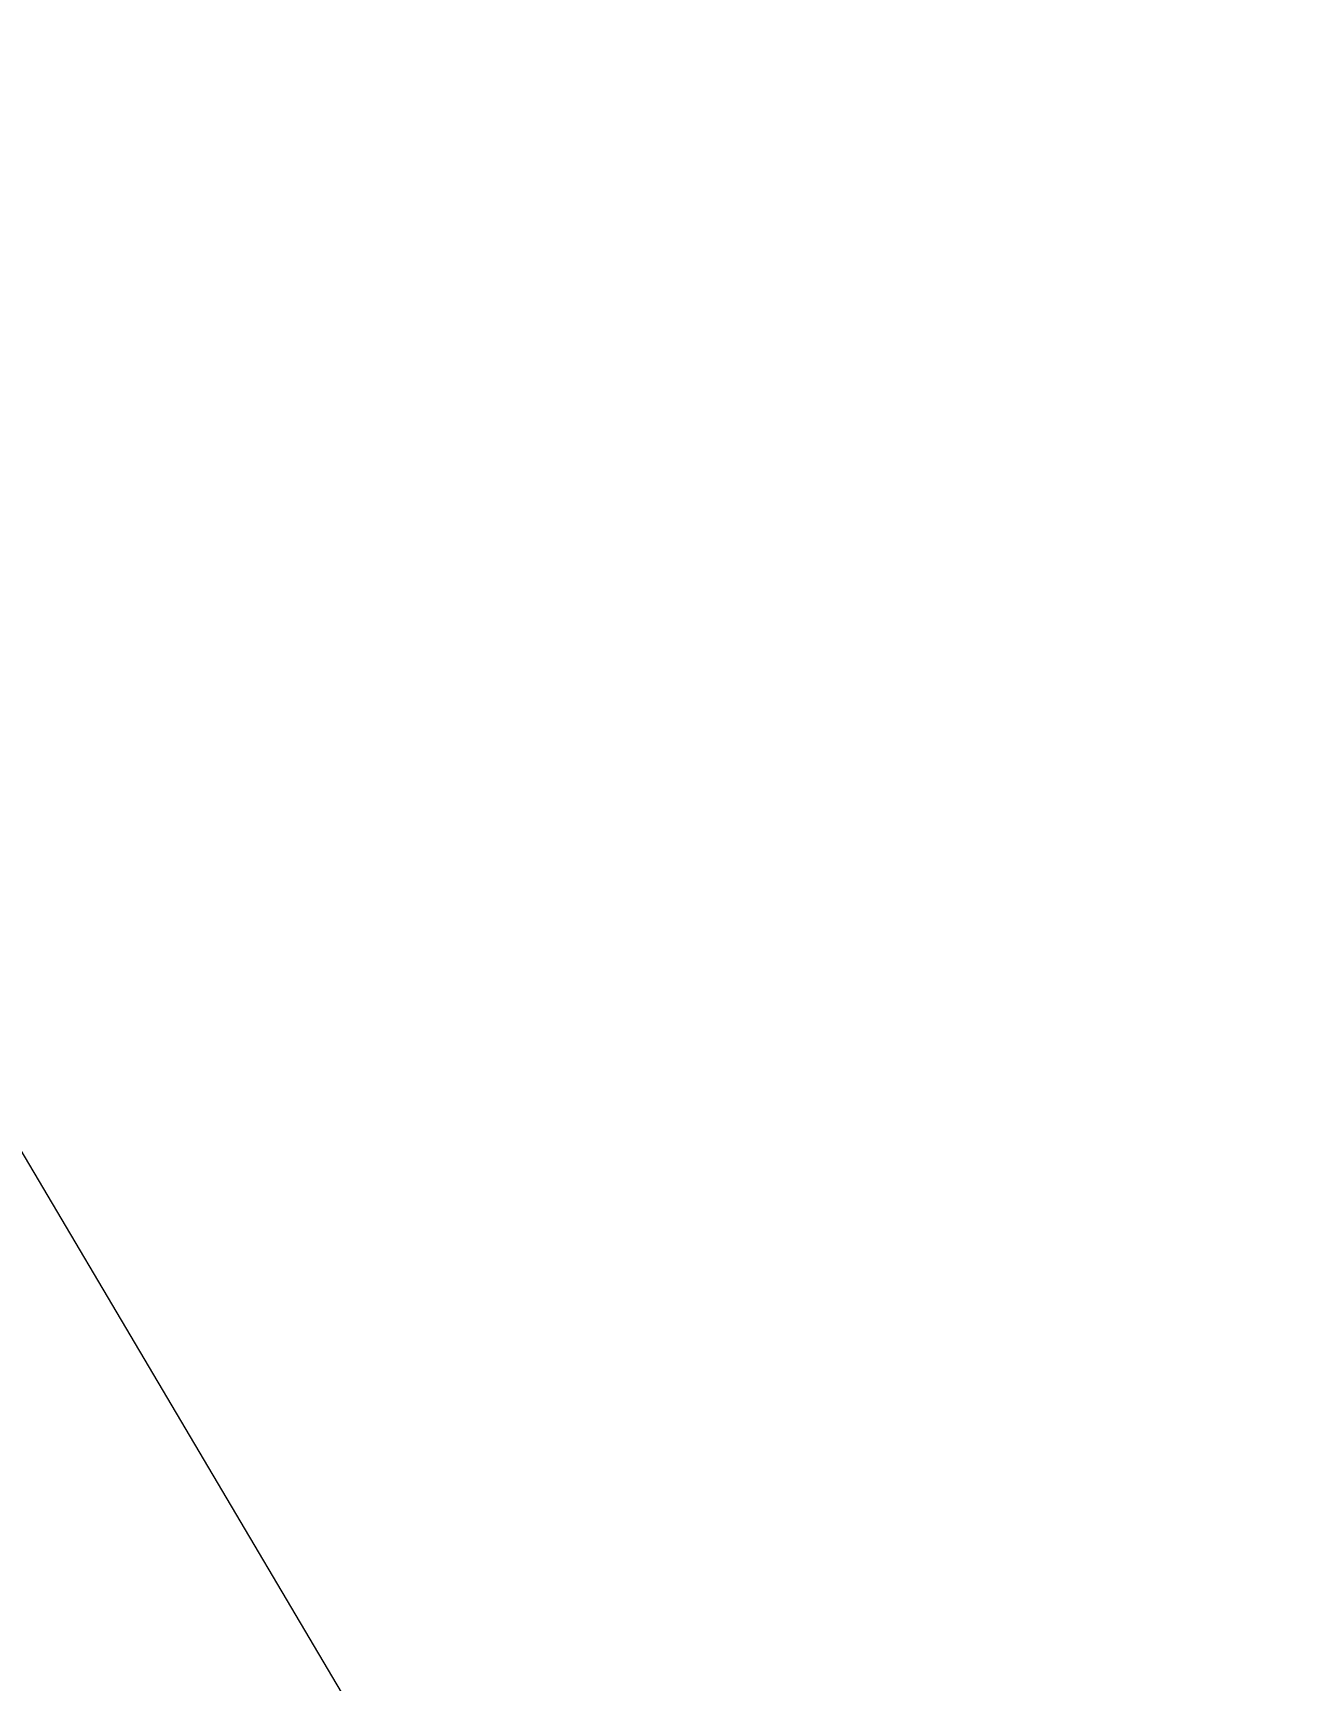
# Model space of a CAD drawing. Header units: millimetres. Extents: x -7245 to 6306, y -6696 to 5973.
# Drawn here: x 2533.7 to 2654.6, y -915.3 to -758 of the extents above; entities that cross this region are included whole.
import ezdxf

# ---------------------------------------------------------------- set-up
doc = ezdxf.new("R2010")
doc.units = ezdxf.units.MM
for name, color, linetype in [('DIKOM_ОБЪЕКТ', 7, 'Continuous'), ('DIKOM_РАЗМЕР_ЗОНА', 7, 'Continuous'), ('DIKOM_РАЗМЕР_ОБЪЕКТА', 7, 'Continuous')]:
    doc.layers.add(name, color=color, linetype=linetype)
doc.styles.add('style1', font='arial.ttf', dxfattribs={"width": 0.8})
doc.dimstyles.new('1-50', dxfattribs={"dimtxt": 300, "dimasz": 200, "dimexe": 100, "dimexo": 0, "dimgap": 100, "dimtad": 1, "dimtxsty": 'style1', "dimcen": 200, "dimclrd": 7, "dimclre": 7, "dimclrt": 7, "dimadec": 1, "dimazin": 2, "dimtfac": 1, "dimtmove": 0, "dimatfit": 2, "dimfxl": 0, "dimlwd": 25, "dimlwe": 18, "dimarcsym": 0})

# ---------------------------------------------------------------- blocks, each defined once
blk = doc.blocks.new('*D10')
at = {"layer": 'Defpoints', "color": 0, "transparency": 16777216}
for p in [(-4365.71, 2792.53), (4306.16, 475.6), (4306.16, -5965.27)]:
    blk.add_point(p, dxfattribs=at)
at = {"layer": 'DIKOM_РАЗМЕР_ОБЪЕКТА', "color": 7, "lineweight": 18, "transparency": 16777216}
for p, q in [((-4365.71, 2792.53), (-4365.71, -6065.27)), ((4306.16, 475.6), (4306.16, -6065.27))]:
    blk.add_line(p, q, dxfattribs=at)
at = {"layer": 'DIKOM_РАЗМЕР_ОБЪЕКТА', "color": 7, "lineweight": 25, "transparency": 16777216}
blk.add_line((-4165.71, -5965.27), (4106.16, -5965.27), dxfattribs=at)
at = {"layer": 'DIKOM_РАЗМЕР_ОБЪЕКТА', "color": 7, "transparency": 16777216}
for points in [[(-4165.71, -5931.93), (-4165.71, -5998.6), (-4365.71, -5965.27)], [(4106.16, -5931.93), (4106.16, -5998.6), (4306.16, -5965.27)]]:
    blk.add_solid(points, dxfattribs=at)
at = {"layer": 'DIKOM_РАЗМЕР_ОБЪЕКТА', "color": 7, "transparency": 16777216, "insert": (-85.78, -5712.1), "char_height": 300, "attachment_point": 5, "style": 'style1'}
blk.add_mtext('8650', dxfattribs=at)
blk = doc.blocks.new('*D12')
at = {"layer": 'Defpoints', "color": 0, "transparency": 16777216}
for p in [(-5865.71, 123.34), (6306.18, -91.92), (6306.18, -6596.14)]:
    blk.add_point(p, dxfattribs=at)
at = {"layer": 'DIKOM_РАЗМЕР_ЗОНА', "color": 7, "lineweight": 18, "transparency": 16777216}
for p, q in [((-5865.71, 123.34), (-5865.71, -6696.14)), ((6306.18, -91.92), (6306.18, -6696.14))]:
    blk.add_line(p, q, dxfattribs=at)
at = {"layer": 'DIKOM_РАЗМЕР_ЗОНА', "color": 7, "lineweight": 25, "transparency": 16777216}
blk.add_line((-5665.71, -6596.14), (6106.18, -6596.14), dxfattribs=at)
at = {"layer": 'DIKOM_РАЗМЕР_ЗОНА', "color": 7, "transparency": 16777216}
for points in [[(-5665.71, -6562.81), (-5665.71, -6629.48), (-5865.71, -6596.14)], [(6106.18, -6562.81), (6106.18, -6629.48), (6306.18, -6596.14)]]:
    blk.add_solid(points, dxfattribs=at)
at = {"layer": 'DIKOM_РАЗМЕР_ЗОНА', "color": 7, "transparency": 16777216, "insert": (-71.19, -6342.97), "char_height": 300, "attachment_point": 5, "style": 'style1'}
blk.add_mtext('12150', dxfattribs=at)

msp = doc.modelspace()

# ---------------------------------------------------------------- linework, layer by layer
at = {"layer": 'DIKOM_ОБЪЕКТ', "color": 7, "linetype": 'Continuous', "lineweight": 15}
msp.add_line((2706.157, -1158.119), (2518.429, -840.881), dxfattribs=at)

# ---------------------------------------------------------------- dimensions: what is measured, and where the dimension line sits
at = {"layer": 'DIKOM_РАЗМЕР_ЗОНА'}
dim = msp.add_linear_dim(base=(6306.184, -6596.144), p1=(-5865.714, 123.344), p2=(6306.184, -91.922), text='12150', dimstyle='1-50', dxfattribs=at)
dim.commit()
dim.dimension.update_dxf_attribs({"geometry": '*D12', "text_midpoint": (-71.192, -6596.144), "dimtype": 160})
at = {"layer": 'DIKOM_РАЗМЕР_ОБЪЕКТА'}
dim = msp.add_linear_dim(base=(4306.158, -5965.268), p1=(-4365.714, 2792.532), p2=(4306.158, 475.605), text='8650', dimstyle='1-50', dxfattribs=at)
dim.commit()
dim.dimension.update_dxf_attribs({"geometry": '*D10', "text_midpoint": (-85.784, -5965.268), "dimtype": 160})

doc.saveas('drawing.dxf')
